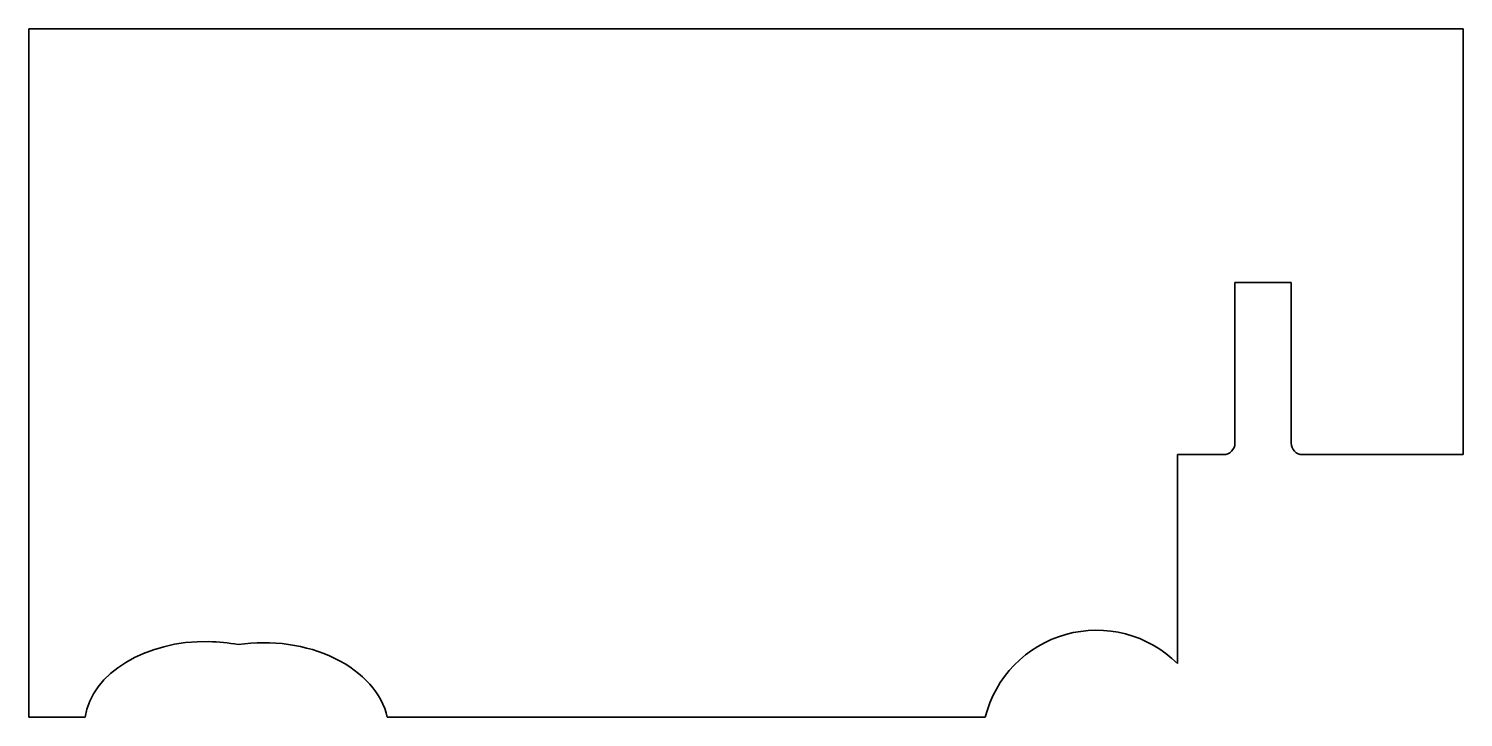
# Model space of a CAD drawing. Extents: x 86 to 211, y 75 to 135.
import ezdxf

# ---------------------------------------------------------------- set-up
doc = ezdxf.new("R2010")
doc.units = 0

msp = doc.modelspace()

# ---------------------------------------------------------------- linework, layer by layer
at = {"color": 7, "lineweight": 35}
for p, q in [((86, 135.000488), (86, 75.000496)), ((211, 135.000488), (86, 135.000488)), ((211, 97.887154), (211, 135.000488)), ((191.100006, 112.887154), (196, 112.887154)), ((191.100006, 98.887154), (191.100006, 112.887154)), ((196, 112.887154), (196, 98.887154)), ((186.100006, 97.887154), (190.100006, 97.887154)), ((186.100006, 79.679008), (186.100006, 97.887154)), ((197, 97.887154), (211, 97.887154)), ((106.724701, 81.500313), (106.797989, 81.499062)), ((86, 75.000496), (90.910873, 75.000496)), ((117.240479, 75.000496), (169.345642, 75.000496))]:
    msp.add_line(p, q, dxfattribs=at)
for centre, radius, start, end in [((190.100006, 98.887154), 1, 269.999997, 360), ((197, 98.887154), 1, 180.000005, 269.999997), ((179.050018, 72.586929), 10, 45.170455, 166.033361), ((101.416641, 66.511246), 15.090342, 79.189842, 88.907924)]:
    msp.add_arc(centre, radius, start, end, dxfattribs=at)
for centre, major_axis, start_param, end_param in [((101.557167, 74.100426), (10.705414, -0.209816), 1.5707851043, 3.0492892009), ((106.65097, 74.000496), (10.705479, -0.209896), 0.1616888883, 1.8110029612)]:
    msp.add_ellipse(centre, major_axis=major_axis, ratio=0.700441, start_param=start_param, end_param=end_param, dxfattribs=at)

doc.saveas('drawing.dxf')
